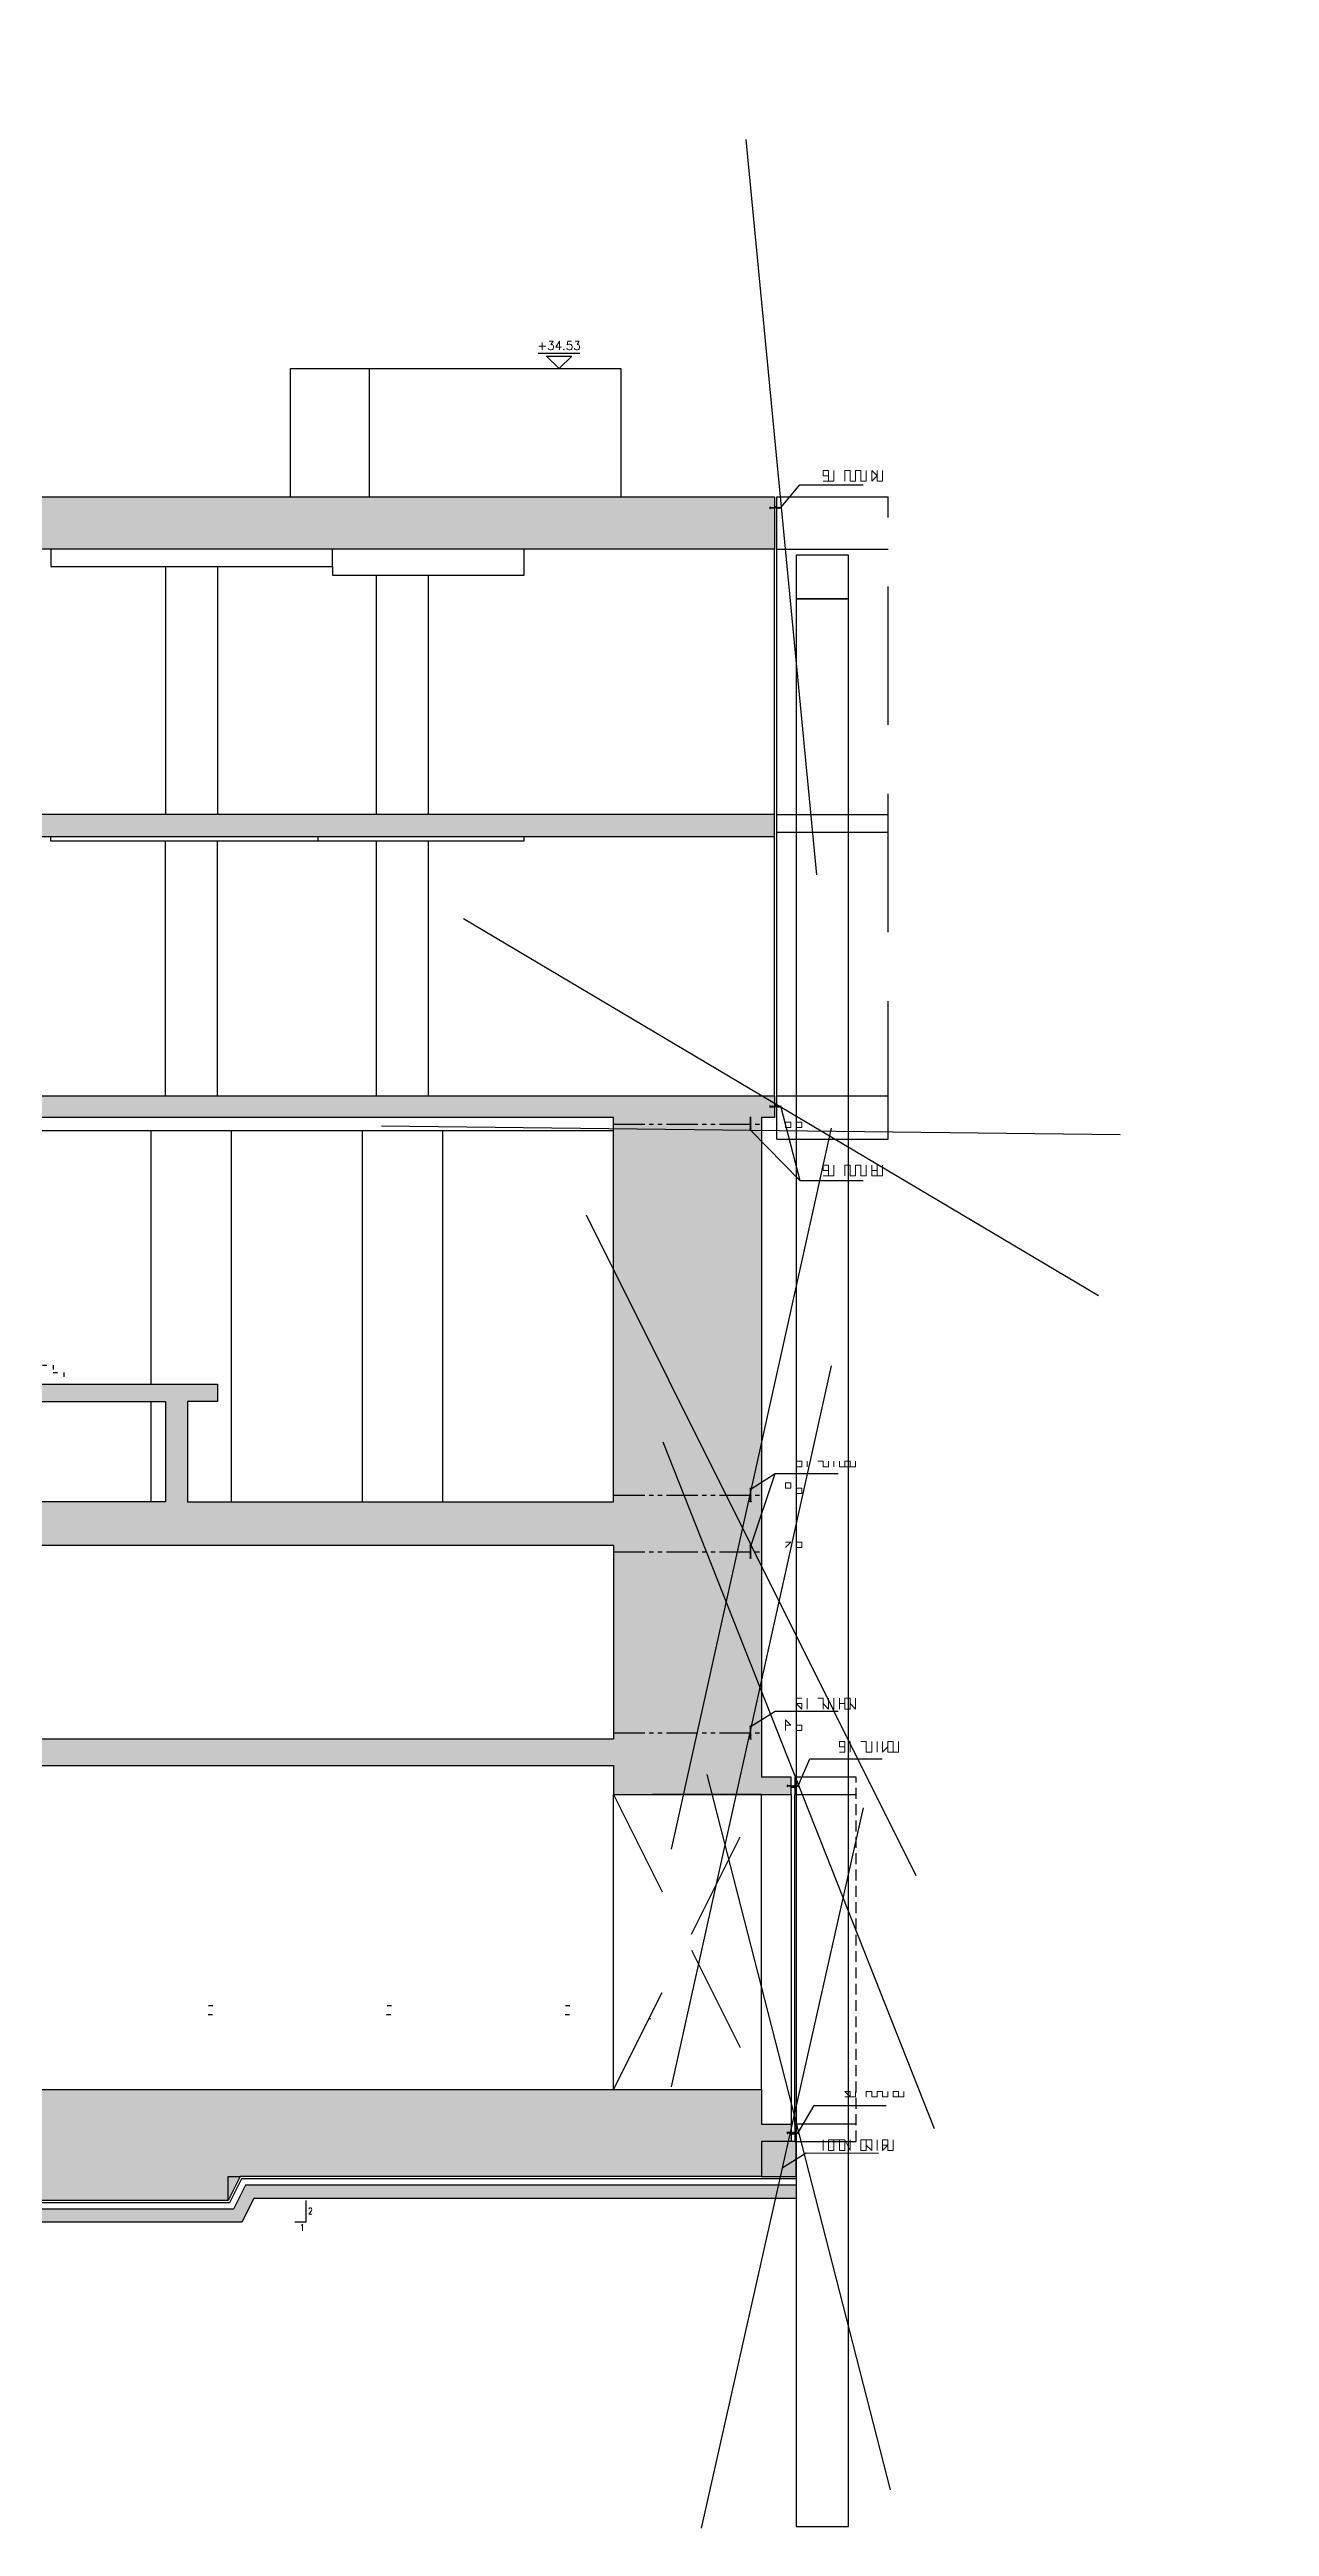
# Model space of a CAD drawing. Header units: inches. Extents: x 400392 to 401495, y 4543971 to 4544133.
# Drawn here: x 400992.4 to 401020.5, y 4543988.7 to 4544045.7 of the extents above; entities that cross this region are included whole.
import ezdxf
from ezdxf.enums import TextEntityAlignment as Align

# ---------------------------------------------------------------- set-up
doc = ezdxf.new("R2010")
doc.units = ezdxf.units.IN
doc.header["$MEASUREMENT"] = 0
for name, pattern in [('ACAD_ISO05W100', [33, 24, -3, 0, -3, 0, -3]), ('CIZGI', [0.4, 0.25, -0.15]), ('CONTINU', [0]), ('Dot', [4, 0, -4]), ('HIDDEN', [0.375, 0.25, -0.125]), ('HIDDEN2', [4.7625, 3.175, -1.5875]), ('UUC-ST-KAL-I05-101-U-000$0$ACAD_ISO05W100', [33, 24, -3, 0, -3, 0, -3])]:
    doc.linetypes.add(name, pattern=pattern)
for name, color, linetype in [('görünüş prota', 4, 'Continuous'), ('inşaat derzi prota', 11, 'Continuous'), ('kesik prota', 2, 'CIZGI'), ('kesit prota', 1, 'Continuous'), ('kesit tarama prota', 252, 'Continuous'), ('kolon tarama prota', 252, 'Continuous'), ('kot prota', 4, 'Continuous'), ('not çizgisi prota', 4, 'Continuous'), ('PRT-CST-rc_level', 6, 'Continuous'), ('PRT-CST-rc_levermark', 4, 'Continuous'), ('st_s_not yazısı', 6, 'Continuous'), ('st_s_su tutucu', 2, 'Continuous'), ('st_s_ölçü', 4, 'Continuous'), ('t35 prota', 3, 'Continuous'), ('UUC-ST-KAL-I05-101-U-000$0$st_s_su tutucu', 2, 'Continuous')]:
    doc.layers.add(name, color=color, linetype=linetype)
doc.layers.add('PRT-KD-kazik', color=172, linetype='Continuous', lineweight=25)
doc.styles.add('NOT', font='romanstw.shx')
doc.styles.add('OLCU', font='romanstw.shx')
doc.dimstyles.new('1-50', dxfattribs={"dimtxt": 10, "dimasz": 4, "dimexe": 4, "dimexo": 8, "dimgap": 4, "dimtad": 1, "dimdec": 1, "dimrnd": 0.05, "dimzin": 9, "dimdsep": 46, "dimtxsty": 'OLCU', "dimblk1": 'OBLIQUE', "dimblk2": 'OBLIQUE', "dimsah": 1, "dimcen": 2, "dimdle": 4, "dimclrd": 4, "dimclre": 4, "dimclrt": 3, "dimadec": 1, "dimazin": 0, "dimtfac": 1, "dimtdec": 1, "dimtix": 1, "dimtmove": 2, "dimatfit": 3, "dimldrblk": 'OBLIQUE', "dimfxl": 1, "dimtvp": 1, "dimtolj": 1, "dimtzin": 1, "dimarcsym": 0})

# ---------------------------------------------------------------- blocks, each defined once
blk = doc.blocks.new('_Oblique')
at = {"layer": 'st_s_ölçü', "lineweight": -2}
blk.add_line((-0.5, -0.5), (0.5, 0.5), dxfattribs=at)
blk = doc.blocks.new('KOTK5')
at = {"layer": 'PRT-CST-rc_levermark'}
blk.add_line((217, 160), (-213, 160), dxfattribs=at)
blk.add_lwpolyline([(130, 130), (-130, 130), (0, 0)], close=True, dxfattribs=at)
at = {"layer": 'PRT-CST-rc_level', "style": 'OLCU'}
blk.add_attdef('000.00', text='', height=90, dxfattribs=at).set_placement((0, 193), align=Align.CENTER)
blk = doc.blocks.new('D')
at = {"layer": 'st_s_su tutucu', "linetype": 'CONTINU', "ltscale": 0.2}
for p, q in [((-39988, 52508), (-39993, 52508)), ((-39993, 52508), (-39993, 52507)), ((-39993, 52507), (-39991, 52506)), ((-39991, 52499), (-39992, 52499)), ((-39992, 52499), (-39992, 52498)), ((-39992, 52498), (-39991, 52498)), ((-39991, 52489), (-39992, 52489)), ((-39992, 52489), (-39992, 52488)), ((-39992, 52488), (-39991, 52488)), ((-39991, 52506), (-39991, 52499)), ((-39991, 52498), (-39991, 52489)), ((-39991, 52488), (-39991, 52479)), ((-39990, 52506), (-39988, 52507)), ((-39990, 52499), (-39990, 52506)), ((-39989, 52499), (-39990, 52499)), ((-39990, 52489), (-39990, 52498)), ((-39990, 52498), (-39989, 52498)), ((-39989, 52489), (-39990, 52489)), ((-39990, 52479), (-39990, 52488)), ((-39990, 52488), (-39989, 52488)), ((-39989, 52498), (-39989, 52499)), ((-39989, 52488), (-39989, 52489)), ((-39988, 52507), (-39988, 52508)), ((-39993, 52449), (-39991, 52450)), ((-39993, 52448), (-39993, 52449)), ((-39988, 52448), (-39993, 52448)), ((-39991, 52479), (-39992, 52479)), ((-39992, 52479), (-39992, 52478)), ((-39992, 52478), (-39991, 52478)), ((-39992, 52468), (-39992, 52469)), ((-39992, 52469), (-39991, 52469)), ((-39991, 52468), (-39992, 52468)), ((-39992, 52458), (-39992, 52459)), ((-39992, 52459), (-39991, 52459)), ((-39991, 52458), (-39992, 52458)), ((-39991, 52469), (-39991, 52478)), ((-39991, 52459), (-39991, 52468)), ((-39991, 52450), (-39991, 52458)), ((-39989, 52479), (-39990, 52479)), ((-39990, 52478), (-39989, 52478)), ((-39990, 52478), (-39990, 52469)), ((-39990, 52469), (-39989, 52469)), ((-39989, 52468), (-39990, 52468)), ((-39990, 52468), (-39990, 52459)), ((-39990, 52459), (-39989, 52459)), ((-39989, 52458), (-39990, 52458)), ((-39990, 52458), (-39990, 52450)), ((-39990, 52450), (-39988, 52449)), ((-39989, 52478), (-39989, 52479)), ((-39989, 52469), (-39989, 52468)), ((-39989, 52459), (-39989, 52458)), ((-39988, 52449), (-39988, 52448))]:
    blk.add_line(p, q, dxfattribs=at)

msp = doc.modelspace()

# ---------------------------------------------------------------- hatches: boundary and pattern name
at = {"layer": 'kesit tarama prota'}
h = msp.add_hatch(color=256, dxfattribs=at)
h.dxf.hatch_style = 1
h.paths.add_polyline_path([(401009.087, 4544035.373), (400929.311, 4544035.373), (400929.311, 4544037.313), (400924.708, 4544037.313), (400924.708, 4544035.373), (400903.884, 4544035.373), (400903.884, 4544004.623), (400903.484, 4544004.623), (400903.484, 4544004.223), (400905.884, 4544004.223), (400905.884, 4544006.223), (400913.984, 4544006.223), (400913.984, 4544004.923), (400921.521, 4544004.923), (400921.521, 4544006.223), (401005.385, 4544006.223), (401005.385, 4544005.553), (401009.468, 4544005.553), (401009.468, 4544005.953), (401008.787, 4544005.953), (401008.787, 4544021.113), (401009.087, 4544021.113), (401009.087, 4544021.613), (400989.648, 4544021.613), (400989.648, 4544020.313), (400991.689, 4544020.313), (400991.689, 4544021.113), (401005.385, 4544021.113), (401005.385, 4544012.283), (400995.602, 4544012.283), (400995.602, 4544014.583), (400996.293, 4544014.583), (400996.293, 4544014.983), (400973.825, 4544014.983), (400973.825, 4544014.583), (400974.506, 4544014.583), (400974.506, 4544012.283), (400932.632, 4544012.283), (400945.328, 4544019.613), (400948.697, 4544019.613), (400948.697, 4544021.113), (400953.892, 4544021.113), (400953.892, 4544019.613), (400960.192, 4544019.613), (400960.192, 4544021.113), (400978.418, 4544021.113), (400978.418, 4544020.313), (400979.61, 4544020.313), (400979.61, 4544019.613), (400981.917, 4544019.613), (400989.56, 4544016.043), (400989.56, 4544016.62), (400984.759, 4544018.863), (400985.629, 4544018.863), (400986.469, 4544018.478), (400986.469, 4544018.823), (400986.469, 4544018.993), (400986.098, 4544018.993), (400986.098, 4544019.163), (400984.325, 4544019.163), (400984.325, 4544019.333), (400983.955, 4544019.333), (400983.955, 4544019.503), (400983.544, 4544019.503), (400983.544, 4544019.43), (400982.083, 4544020.113), (400980.461, 4544020.113), (400980.461, 4544021.613), (400960.88, 4544021.613), (400968.605, 4544026.073), (400972.627, 4544026.073), (400972.627, 4544027.573), (400978.929, 4544027.573), (400978.929, 4544026.573), (400979.95, 4544026.573), (400979.95, 4544027.573), (401009.087, 4544027.573), (401009.087, 4544028.073), (400969.803, 4544028.073), (400969.803, 4544027.923), (400969.513, 4544027.923), (400969.513, 4544027.753), (400969.223, 4544027.753), (400969.223, 4544027.583), (400968.933, 4544027.583), (400968.933, 4544027.413), (400968.643, 4544027.413), (400968.643, 4544027.243), (400968.353, 4544027.243), (400968.353, 4544027.073), (400968.063, 4544027.073), (400968.063, 4544026.903), (400967.773, 4544026.903), (400967.773, 4544026.733), (400967.483, 4544026.733), (400967.483, 4544026.563), (400967.193, 4544026.563), (400967.193, 4544026.393), (400966.903, 4544026.393), (400966.903, 4544026.223), (400966.613, 4544026.223), (400966.613, 4544026.053), (400966.323, 4544026.053), (400966.323, 4544025.883), (400965.133, 4544025.883), (400965.133, 4544025.713), (400964.843, 4544025.713), (400964.843, 4544025.543), (400964.553, 4544025.543), (400964.553, 4544025.373), (400964.263, 4544025.373), (400964.263, 4544025.203), (400963.973, 4544025.203), (400963.973, 4544025.033), (400963.683, 4544025.033), (400963.683, 4544024.863), (400963.393, 4544024.863), (400963.393, 4544024.693), (400963.103, 4544024.693), (400963.103, 4544024.523), (400962.813, 4544024.523), (400962.813, 4544024.353), (400962.523, 4544024.353), (400962.523, 4544024.183), (400962.233, 4544024.183), (400962.233, 4544024.013), (400961.943, 4544024.013), (400961.943, 4544023.843), (400961.653, 4544023.843), (400961.653, 4544023.673), (400960.463, 4544023.673), (400960.463, 4544023.503), (400960.173, 4544023.503), (400960.173, 4544023.333), (400959.883, 4544023.333), (400959.883, 4544023.163), (400959.593, 4544023.163), (400959.593, 4544022.993), (400959.303, 4544022.993), (400959.303, 4544022.823), (400959.013, 4544022.823), (400959.013, 4544022.653), (400958.723, 4544022.653), (400958.723, 4544022.483), (400958.433, 4544022.483), (400958.433, 4544022.313), (400958.143, 4544022.313), (400958.143, 4544022.143), (400957.853, 4544022.143), (400957.853, 4544021.973), (400957.563, 4544021.973), (400957.563, 4544021.803), (400957.273, 4544021.803), (400957.273, 4544021.613), (400955.517, 4544021.613), (400955.517, 4544021.413), (400957.283, 4544021.413), (400957.283, 4544020.113), (400954.392, 4544020.113), (400954.392, 4544021.413), (400954.717, 4544021.413), (400954.717, 4544021.613), (400947.405, 4544021.613), (400947.405, 4544021.463), (400947.115, 4544021.463), (400947.115, 4544021.293), (400946.825, 4544021.293), (400946.825, 4544021.123), (400946.535, 4544021.123), (400946.535, 4544020.953), (400946.245, 4544020.953), (400946.245, 4544020.783), (400945.955, 4544020.783), (400945.955, 4544020.613), (400945.665, 4544020.613), (400945.665, 4544020.443), (400945.375, 4544020.443), (400945.375, 4544020.273), (400945.085, 4544020.273), (400945.085, 4544020.103), (400944.795, 4544020.103), (400944.795, 4544019.933), (400944.505, 4544019.933), (400944.505, 4544019.763), (400944.215, 4544019.763), (400944.215, 4544019.593), (400943.925, 4544019.593), (400943.925, 4544019.423), (400943.635, 4544019.423), (400943.635, 4544019.253), (400942.435, 4544019.253), (400942.435, 4544019.083), (400942.145, 4544019.083), (400942.145, 4544018.913), (400941.855, 4544018.913), (400941.855, 4544018.743), (400941.565, 4544018.743), (400941.565, 4544018.573), (400941.275, 4544018.573), (400941.275, 4544018.403), (400940.985, 4544018.403), (400940.985, 4544018.233), (400940.695, 4544018.233), (400940.695, 4544018.063), (400940.405, 4544018.063), (400940.405, 4544017.893), (400940.115, 4544017.893), (400940.115, 4544017.723), (400939.825, 4544017.723), (400939.825, 4544017.553), (400939.535, 4544017.553), (400939.535, 4544017.383), (400939.245, 4544017.383), (400939.245, 4544017.213), (400938.955, 4544017.213), (400938.955, 4544017.043), (400938.665, 4544017.043), (400938.665, 4544016.873), (400937.465, 4544016.873), (400937.465, 4544016.703), (400937.175, 4544016.703), (400937.175, 4544016.533), (400936.885, 4544016.533), (400936.885, 4544016.363), (400936.595, 4544016.363), (400936.595, 4544016.193), (400936.305, 4544016.193), (400936.305, 4544016.023), (400936.015, 4544016.023), (400936.015, 4544015.853), (400935.725, 4544015.853), (400935.725, 4544015.683), (400935.435, 4544015.683), (400935.435, 4544015.513), (400935.145, 4544015.513), (400935.145, 4544015.343), (400934.855, 4544015.343), (400934.855, 4544015.173), (400934.565, 4544015.173), (400934.565, 4544015.003), (400934.275, 4544015.003), (400934.275, 4544014.833), (400933.985, 4544014.833), (400933.985, 4544014.663), (400933.695, 4544014.663), (400933.695, 4544014.493), (400932.495, 4544014.493), (400932.495, 4544014.323), (400932.205, 4544014.323), (400932.205, 4544014.153), (400931.915, 4544014.153), (400931.915, 4544013.983), (400931.625, 4544013.983), (400931.625, 4544013.813), (400931.335, 4544013.813), (400931.335, 4544013.643), (400931.045, 4544013.643), (400931.045, 4544013.473), (400930.755, 4544013.473), (400930.755, 4544013.303), (400930.465, 4544013.303), (400930.465, 4544013.133), (400930.175, 4544013.133), (400930.175, 4544012.963), (400929.885, 4544012.963), (400929.885, 4544012.793), (400929.595, 4544012.793), (400929.595, 4544012.623), (400929.305, 4544012.623), (400929.305, 4544012.453), (400929.015, 4544012.453), (400929.015, 4544012.283), (400928.725, 4544012.283), (400928.725, 4544012.113), (400928.435, 4544012.113), (400928.435, 4544011.943), (400927.235, 4544011.943), (400927.235, 4544011.773), (400926.945, 4544011.773), (400926.945, 4544011.603), (400926.655, 4544011.603), (400926.655, 4544011.433), (400926.365, 4544011.433), (400926.365, 4544011.263), (400926.075, 4544011.263), (400926.075, 4544011.093), (400925.785, 4544011.093), (400925.785, 4544010.923), (400925.495, 4544010.923), (400925.495, 4544010.753), (400925.205, 4544010.753), (400925.205, 4544010.583), (400924.915, 4544010.583), (400924.915, 4544010.413), (400924.625, 4544010.413), (400924.625, 4544010.243), (400924.335, 4544010.243), (400924.335, 4544010.073), (400924.045, 4544010.073), (400924.045, 4544009.903), (400923.755, 4544009.903), (400923.755, 4544009.733), (400923.465, 4544009.733), (400923.465, 4544009.563), (400923.175, 4544009.563), (400923.175, 4544009.393), (400921.975, 4544009.393), (400921.975, 4544009.223), (400921.685, 4544009.223), (400921.685, 4544009.053), (400921.395, 4544009.053), (400921.395, 4544008.883), (400921.105, 4544008.883), (400921.105, 4544008.713), (400920.815, 4544008.713), (400920.815, 4544008.543), (400920.525, 4544008.543), (400920.525, 4544008.373), (400920.235, 4544008.373), (400920.235, 4544008.203), (400919.945, 4544008.203), (400919.945, 4544008.033), (400919.655, 4544008.033), (400919.655, 4544007.863), (400919.365, 4544007.863), (400919.365, 4544007.693), (400919.075, 4544007.693), (400919.075, 4544007.523), (400918.785, 4544007.523), (400918.785, 4544007.353), (400918.495, 4544007.353), (400918.495, 4544007.183), (400918.205, 4544007.183), (400918.205, 4544007.013), (400917.915, 4544007.013), (400917.915, 4544006.523), (400917.615, 4544006.523), (400917.615, 4544006.823), (400915.684, 4544006.823), (400915.684, 4544006.623), (400917.415, 4544006.623), (400917.415, 4544006.323), (400917.915, 4544006.323), (400917.915, 4544005.323), (400914.584, 4544005.323), (400914.584, 4544006.623), (400914.884, 4544006.623), (400914.884, 4544006.823), (400905.884, 4544006.823), (400905.884, 4544011.683), (400917.534, 4544011.683), (400917.534, 4544011.283), (400918.734, 4544011.283), (400918.734, 4544012.283), (400905.384, 4544012.283), (400905.384, 4544021.113), (400912.934, 4544021.113), (400912.934, 4544019.613), (400917.668, 4544019.613), (400920.266, 4544021.113), (400934.034, 4544021.113), (400934.034, 4544020.413), (400934.634, 4544020.413), (400934.634, 4544021.613), (400921.132, 4544021.613), (400928.857, 4544026.073), (400932.819, 4544026.073), (400932.819, 4544027.573), (400960.634, 4544027.573), (400960.634, 4544028.073), (400930.015, 4544028.073), (400930.015, 4544027.923), (400929.725, 4544027.923), (400929.725, 4544027.753), (400929.435, 4544027.753), (400929.435, 4544027.583), (400929.145, 4544027.583), (400929.145, 4544027.413), (400928.855, 4544027.413), (400928.855, 4544027.243), (400928.565, 4544027.243), (400928.565, 4544027.073), (400928.275, 4544027.073), (400928.275, 4544026.903), (400927.985, 4544026.903), (400927.985, 4544026.733), (400927.695, 4544026.733), (400927.695, 4544026.563), (400927.405, 4544026.563), (400927.405, 4544026.393), (400927.115, 4544026.393), (400927.115, 4544026.223), (400926.825, 4544026.223), (400926.825, 4544026.053), (400926.535, 4544026.053), (400926.535, 4544025.883), (400925.335, 4544025.883), (400925.335, 4544025.713), (400925.045, 4544025.713), (400925.045, 4544025.543), (400924.755, 4544025.543), (400924.755, 4544025.373), (400924.465, 4544025.373), (400924.465, 4544025.203), (400924.175, 4544025.203), (400924.175, 4544025.033), (400923.885, 4544025.033), (400923.885, 4544024.863), (400923.595, 4544024.863), (400923.595, 4544024.693), (400923.305, 4544024.693), (400923.305, 4544024.523), (400923.015, 4544024.523), (400923.015, 4544024.353), (400922.725, 4544024.353), (400922.725, 4544024.183), (400922.435, 4544024.183), (400922.435, 4544024.013), (400922.145, 4544024.013), (400922.145, 4544023.843), (400921.855, 4544023.843), (400921.855, 4544023.673), (400920.655, 4544023.673), (400920.655, 4544023.503), (400920.365, 4544023.503), (400920.365, 4544023.333), (400920.075, 4544023.333), (400920.075, 4544023.163), (400919.785, 4544023.163), (400919.785, 4544022.993), (400919.495, 4544022.993), (400919.495, 4544022.823), (400919.205, 4544022.823), (400919.205, 4544022.653), (400918.915, 4544022.653), (400918.915, 4544022.483), (400918.625, 4544022.483), (400918.625, 4544022.313), (400918.335, 4544022.313), (400918.335, 4544022.143), (400918.045, 4544022.143), (400918.045, 4544021.973), (400917.755, 4544021.973), (400917.755, 4544021.803), (400917.465, 4544021.803), (400917.465, 4544021.613), (400915.684, 4544021.613), (400915.684, 4544021.413), (400917.475, 4544021.413), (400917.475, 4544020.113), (400913.434, 4544020.113), (400913.434, 4544021.113), (400914.584, 4544021.113), (400914.584, 4544021.413), (400914.884, 4544021.413), (400914.884, 4544021.613), (400905.384, 4544021.613), (400905.384, 4544027.573), (400917.534, 4544027.573), (400917.534, 4544027.073), (400918.134, 4544027.073), (400918.134, 4544028.073), (400905.384, 4544028.073), (400905.384, 4544034.173), (400925.208, 4544034.173), (400925.208, 4544036.813), (400928.811, 4544036.813), (400928.811, 4544034.173), (401009.087, 4544034.173)])
h.paths.add_polyline_path([(400932.319, 4544027.873), (400932.319, 4544026.573), (400928.108, 4544026.573), (400930.325, 4544027.873)], flags=16)
h.paths.add_polyline_path([(400926.545, 4544025.683), (400926.545, 4544025.316), (400922.165, 4544022.787), (400922.165, 4544023.623), (400925.679, 4544025.683)], flags=16)
h.paths.add_polyline_path([(400945.498, 4544020.113), (400947.715, 4544021.413), (400948.197, 4544021.413), (400948.197, 4544020.113)], flags=16)
h.paths.add_polyline_path([(400937.809, 4544016.673), (400938.665, 4544016.673), (400938.665, 4544016.343), (400933.995, 4544013.647), (400933.995, 4544014.437)], flags=16)
h.paths.add_polyline_path([(400921.865, 4544023.473), (400921.865, 4544022.614), (400917.775, 4544020.252), (400917.775, 4544021.583), (400920.999, 4544023.473)], flags=16)
h.paths.add_polyline_path([(400933.695, 4544014.293), (400933.695, 4544013.474), (400931.632, 4544012.283), (400929.978, 4544012.283), (400929.978, 4544012.615), (400932.839, 4544014.293)], flags=16)
h.paths.add_polyline_path([(400959.62, 4544011.683), (400959.62, 4544011.283), (401005.385, 4544011.283), (401005.385, 4544006.823), (400921.521, 4544006.823), (400929.938, 4544011.683), (400932.634, 4544011.683), (400932.634, 4544011.283), (400933.234, 4544011.283), (400933.234, 4544011.683)], flags=16)
h.paths.add_polyline_path([(400928.445, 4544011.743), (400928.445, 4544011.398), (400923.475, 4544008.529), (400923.475, 4544009.337), (400927.579, 4544011.743)], flags=16)
h.paths.add_polyline_path([(400957.583, 4544021.583), (400960.808, 4544023.473), (400961.653, 4544023.473), (400961.653, 4544022.637), (400959.692, 4544021.505), (400959.692, 4544020.113), (400957.583, 4544020.113)], flags=16)
h.paths.add_polyline_path([(400961.953, 4544023.617), (400965.478, 4544025.683), (400966.323, 4544025.683), (400966.323, 4544025.333), (400961.953, 4544022.81)], flags=16)
h.paths.add_polyline_path([(400923.175, 4544009.193), (400923.175, 4544008.356), (400920.721, 4544006.938), (400920.721, 4544005.323), (400918.215, 4544005.323), (400918.215, 4544006.787), (400922.319, 4544009.193)], flags=16)
h.paths.add_polyline_path([(400968.471, 4544026.91), (400970.113, 4544027.873), (400972.127, 4544027.873), (400972.127, 4544026.573), (400968.471, 4544026.573)], flags=16)
h.paths.add_polyline_path([(400975.016, 4544014.583), (400995.093, 4544014.583), (400995.093, 4544012.283), (400975.016, 4544012.283)], flags=16)
h = msp.add_hatch(color=256, dxfattribs=at)
h.dxf.hatch_style = 1
h.paths.add_polyline_path([(401009.468, 4543997.981), (401008.787, 4543997.981), (401008.787, 4543998.773), (400905.52, 4543998.773), (400905.384, 4543998.773), (400905.384, 4543998.773), (400903.884, 4543998.773), (400903.884, 4543997.773), (400903.484, 4543997.773), (400903.484, 4543997.373), (400903.884, 4543997.373), (400903.884, 4543996.773), (400973.295, 4543996.773), (400973.57, 4543996.223), (400996.538, 4543996.223), (400996.813, 4543996.773), (401008.787, 4543996.773), (401008.787, 4543997.581), (401009.468, 4543997.581)])
h = msp.add_hatch(color=256, dxfattribs=at)
h.dxf.hatch_style = 1
h.paths.add_polyline_path([(401009.587, 4543997.581), (401008.787, 4543997.581), (401008.787, 4543996.773), (401009.587, 4543996.773)])
h = msp.add_hatch(dxfattribs=at)
h.set_pattern_fill('AR-CONC', color=253, scale=0.001)
h.set_pattern_definition([(50, (401077.21183, 4543690.58115), (0.18218467, -0.015939086), [0.01905, -0.20955]), (355, (401077.21183, 4543690.58115), (-0.03524342, 0.19105685), [0.01524, -0.16764058]), (100.451445, (401077.22701, 4543690.57982), (0.14694125, 0.17511775), [0.01619001, -0.17809024]), (46.1842, (401077.21183, 4543690.63195), (0.27107904, -0.04204233), [0.028575, -0.314325]), (96.63556, (401077.23442, 4543690.62845), (0.23740413, 0.24742612), [0.02428502, -0.2671356]), (351.18415, (401077.21183, 4543690.63195), (0.23740413, 0.24742612), [0.02285997, -0.25145973]), (21, (401077.23723, 4543690.61925), (0.15161439, -0.1022652), [0.01905, -0.20955]), (326, (401077.23723, 4543690.61925), (0.06180203, 0.18418797), [0.01524, -0.16764]), (71.451445, (401077.24986, 4543690.61073), (0.21341642, 0.08192277), [0.01619001, -0.17808994]), (37.5, (401077.21183, 4543690.58115), (0.003088603, 0.084555039), [0, -0.165608, 0, -0.17018, 0, -0.168275]), (7.5, (401077.21183, 4543690.58115), (0.066819663, 0.100180575), [0, -0.097028, 0, -0.161798, 0, -0.064135]), (327.5, (401077.15519, 4543690.58115), (0.135590595, -0.005728744), [0, -0.0635, 0, -0.19812, 0, -0.26289]), (317.5, (401077.12979, 4543690.58115), (0.14812918, 0.02542649), [0, -0.08255, 0, -0.131572, 0, -0.18669])])
h.paths.add_polyline_path([(400996.847, 4543995.723), (400997.122, 4543996.273), (401009.587, 4543996.273), (401009.587, 4543996.573), (400996.936, 4543996.573), (400996.661, 4543996.023), (400973.447, 4543996.023), (400973.172, 4543996.573), (400903.084, 4543996.573), (400903.084, 4543996.273), (400972.986, 4543996.273), (400973.261, 4543995.723)])

# ---------------------------------------------------------------- linework, layer by layer
at = {"layer": 'görünüş prota', "color": 4}
for p, q in [((400999.784, 4544035.373), (400999.784, 4544038.323)), ((400995.093, 4544033.773), (400995.093, 4544028.073)), ((400996.293, 4544033.773), (400996.293, 4544028.073)), ((401009.088, 4544028.073), (401009.088, 4544034.173)), ((400999.939, 4544028.073), (400999.939, 4544033.573)), ((401001.139, 4544028.073), (401001.139, 4544033.573)), ((400995.093, 4544021.613), (400995.093, 4544027.473)), ((400996.293, 4544021.613), (400996.293, 4544027.473)), ((400999.939, 4544021.613), (400999.939, 4544027.473)), ((401001.139, 4544021.613), (401001.139, 4544027.473)), ((401009.087, 4544021.613), (401009.087, 4544027.573)), ((400994.769, 4544014.983), (400994.769, 4544020.813)), ((400996.615, 4544012.283), (400996.615, 4544020.813)), ((400999.615, 4544020.813), (400999.615, 4544012.283)), ((401001.459, 4544020.813), (401001.459, 4544012.283)), ((400994.769, 4544012.283), (400994.769, 4544014.583))]:
    msp.add_line(p, q, dxfattribs=at)
at = {"layer": 'görünüş prota', "color": 4, "linetype": 'Dot'}
for p, q in [((400905.884, 4544000.703), (401005.385, 4544000.703)), ((400905.874, 4544000.502), (401005.374, 4544000.502))]:
    msp.add_line(p, q, dxfattribs=at)
at = {"layer": 'görünüş prota', "color": 4}
for points in [[(400997.965, 4544035.373), (400997.965, 4544038.323), (401005.558, 4544038.323), (401005.558, 4544035.373)], [(400992.458, 4544034.173), (400992.458, 4544033.773), (400998.928, 4544033.773), (400998.928, 4544034.173)], [(400998.928, 4544033.773), (400998.928, 4544033.573), (401003.332, 4544033.573), (401003.332, 4544034.173)], [(400992.455, 4544027.573), (400992.455, 4544027.473), (400998.601, 4544027.473), (400998.601, 4544027.573)], [(400998.601, 4544027.473), (401003.332, 4544027.473), (401003.332, 4544027.573)], [(400991.689, 4544020.813), (401005.385, 4544020.813)], [(401008.787, 4543998.773), (401008.787, 4544005.553)], [(401009.468, 4544005.553), (401009.468, 4543997.981)]]:
    msp.add_lwpolyline(points, dxfattribs=at)
at = {"layer": 'görünüş prota', "color": 4, "linetype": 'Dot'}
msp.add_lwpolyline([(400992.271, 4544015.423), (400992.514, 4544015.423), (400992.514, 4544015.253), (400992.756, 4544015.253), (400992.756, 4544014.983)], dxfattribs=at)
at = {"layer": 'görünüş prota'}
for points in [[(401009.587, 4543996.723), (400996.844, 4543996.723), (400996.569, 4543996.173), (400973.539, 4543996.173), (400973.264, 4543996.723), (400903.084, 4543996.723)], [(401008.787, 4543996.773), (401009.587, 4543996.773), (401009.587, 4543996.273)], [(401009.587, 4543996.573), (400996.936, 4543996.573), (400996.661, 4543996.023), (400973.447, 4543996.023), (400973.172, 4543996.573), (400903.084, 4543996.573)], [(401009.587, 4543996.273), (400997.122, 4543996.273), (400996.847, 4543995.723), (400973.261, 4543995.723), (400972.986, 4543996.273), (400903.084, 4543996.273)]]:
    msp.add_lwpolyline(points, dxfattribs=at)
at = {"layer": 'inşaat derzi prota', "linetype": 'ACAD_ISO05W100', "ltscale": 0.03}
for points in [[(401005.385, 4544020.963), (401008.787, 4544020.963)], [(401005.385, 4544012.433), (401008.787, 4544012.433)], [(401005.385, 4544011.133), (401008.787, 4544011.133)], [(401005.385, 4544006.973), (401008.787, 4544006.973)]]:
    msp.add_lwpolyline(points, dxfattribs=at)
at = {"layer": 'kesik prota', "ltscale": 10}
for points in [[(401005.385, 4543998.773), (401008.787, 4544005.553), (401005.385, 4544005.553), (401008.787, 4543998.773)], [(400996.538, 4543996.223), (400996.538, 4543996.773), (400996.813, 4543996.773)]]:
    msp.add_lwpolyline(points, dxfattribs=at)
at = {"layer": 'kesit prota', "color": 1}
for p, q in [((400921.521, 4544006.223), (401005.385, 4544006.223)), ((401005.385, 4544006.223), (401005.385, 4544005.553)), ((401009.468, 4544005.953), (401008.787, 4544005.953)), ((401009.468, 4544005.553), (401009.468, 4544005.953)), ((401005.385, 4544005.553), (401009.468, 4544005.553))]:
    msp.add_line(p, q, dxfattribs=at)
at = {"layer": 'kesit prota', "color": 4, "linetype": 'Dot'}
msp.add_line((401006.203, 4544000.403), (401006.235, 4544000.403), dxfattribs=at)
at = {"layer": 'kesit prota', "color": 1}
for points in [[(400903.884, 4544035.373), (400924.708, 4544035.373), (400924.708, 4544037.313), (400929.311, 4544037.313), (400929.311, 4544035.373), (401009.087, 4544035.373), (401009.087, 4544034.173), (400928.811, 4544034.173), (400928.811, 4544036.813)], [(400979.95, 4544027.573), (401009.087, 4544027.573), (401009.087, 4544028.073), (400969.803, 4544028.073)], [(400932.632, 4544012.283), (400974.506, 4544012.283), (400974.506, 4544014.583), (400973.825, 4544014.583), (400973.825, 4544014.983), (400996.293, 4544014.983), (400996.293, 4544014.583), (400995.602, 4544014.583), (400995.602, 4544012.283), (401005.385, 4544012.283), (401005.385, 4544021.113), (400991.689, 4544021.113), (400991.689, 4544020.313), (400989.648, 4544020.313), (400989.648, 4544021.613), (401009.087, 4544021.613), (401009.087, 4544021.113), (401008.787, 4544021.113), (401008.787, 4544005.953)], [(400932.634, 4544011.683), (400932.634, 4544011.283), (400933.234, 4544011.283), (400933.234, 4544011.683), (400959.62, 4544011.683), (400959.62, 4544011.283), (401005.385, 4544011.283), (401005.385, 4544006.823), (400921.521, 4544006.823), (400929.938, 4544011.683), (400932.634, 4544011.683)], [(400903.884, 4543997.373), (400903.484, 4543997.373), (400903.484, 4543997.773), (400903.884, 4543997.773), (400903.884, 4543998.773), (400905.384, 4543998.773), (400905.384, 4543998.773), (401008.787, 4543998.773), (401008.787, 4543997.981), (401009.468, 4543997.981), (401009.468, 4543997.581), (401008.787, 4543997.581), (401008.787, 4543996.773), (400996.813, 4543996.773), (400996.538, 4543996.223), (400973.57, 4543996.223)], [(401009.587, 4543997.581), (401008.787, 4543997.581), (401008.787, 4543996.773), (401009.587, 4543996.773), (401009.587, 4543997.581)]]:
    msp.add_lwpolyline(points, dxfattribs=at)
msp.add_lwpolyline([(400975.016, 4544014.583), (400995.093, 4544014.583), (400995.093, 4544012.283), (400975.016, 4544012.283)], close=True, dxfattribs=at)
at = {"layer": 'kesit tarama prota'}
for points in [[(401009.137, 4544020.613), (401009.137, 4544035.373)], [(401009.137, 4544035.373), (401011.698, 4544035.373)], [(401009.137, 4544034.173), (401011.698, 4544034.173)], [(401009.137, 4544028.073), (401011.698, 4544028.073)], [(401009.137, 4544027.673), (401011.698, 4544027.673)], [(401009.137, 4544021.613), (401011.698, 4544021.613)], [(401009.137, 4544020.613), (401011.698, 4544020.613)]]:
    msp.add_lwpolyline(points, dxfattribs=at)
at = {"layer": 'kesit tarama prota', "linetype": 'HIDDEN2'}
msp.add_lwpolyline([(401011.698, 4544020.613), (401011.698, 4544035.373)], dxfattribs=at)
at = {"layer": 'kolon tarama prota'}
for points in [[(401010.962, 4544005.953), (401009.553, 4544005.953), (401009.553, 4544005.553), (401010.962, 4544005.553)], [(401009.553, 4543997.981), (401009.553, 4544005.553)], [(401010.962, 4543997.981), (401009.553, 4543997.981), (401009.553, 4543997.581), (401010.962, 4543997.581)]]:
    msp.add_lwpolyline(points, dxfattribs=at)
at = {"layer": 'kolon tarama prota', "linetype": 'HIDDEN'}
msp.add_lwpolyline([(401010.962, 4543997.581), (401010.962, 4544005.953)], dxfattribs=at)
at = {"layer": 'PRT-KD-kazik', "color": 3}
for points in [[(401010.787, 4544034.033), (401009.587, 4544034.033), (401009.587, 4544033.033), (401010.787, 4544033.033)], [(401010.787, 4544033.033), (401009.587, 4544033.033), (401009.587, 4543988.733), (401010.787, 4543988.733)]]:
    msp.add_lwpolyline(points, close=True, dxfattribs=at)
at = {"layer": 'st_s_ölçü', "color": 6, "lineweight": 0}
for points in [[(401010.33, 4544035.983), (401010.206, 4544035.983), (401010.206, 4544035.859), (401010.33, 4544035.859), (401010.33, 4544035.736), (401010.206, 4544035.736)], [(401010.33, 4544035.983), (401010.33, 4544035.859), (401010.33, 4544035.736), (401010.453, 4544035.736), (401010.453, 4544035.859), (401010.453, 4544035.983)], [(401010.701, 4544035.983), (401010.701, 4544035.736)], [(401010.701, 4544035.983), (401010.825, 4544035.983)], [(401010.825, 4544035.983), (401010.825, 4544035.859), (401010.825, 4544035.736), (401010.948, 4544035.736), (401010.948, 4544035.859), (401010.948, 4544035.983)], [(401010.948, 4544035.983), (401011.072, 4544035.983)], [(401011.072, 4544035.983), (401011.072, 4544035.736)], [(401011.072, 4544035.983), (401011.072, 4544035.859), (401011.072, 4544035.736), (401011.196, 4544035.736), (401011.196, 4544035.859), (401011.196, 4544035.983)], [(401011.443, 4544035.983), (401011.443, 4544035.859), (401011.443, 4544035.736), (401011.567, 4544035.736), (401011.567, 4544035.859), (401011.567, 4544035.983)], [(401009.339, 4544021.008), (401009.339, 4544020.884), (401009.339, 4544021.008), (401009.463, 4544021.008), (401009.463, 4544020.884), (401009.339, 4544020.884)], [(401010.33, 4544019.894), (401010.33, 4544020.018), (401010.206, 4544020.018), (401010.206, 4544019.894), (401010.33, 4544019.894), (401010.33, 4544019.771), (401010.206, 4544019.771)], [(401010.33, 4544020.018), (401010.33, 4544019.771), (401010.453, 4544019.771), (401010.453, 4544020.018)], [(401010.701, 4544020.018), (401010.701, 4544019.771)], [(401010.701, 4544020.018), (401010.825, 4544020.018)], [(401010.825, 4544020.018), (401010.825, 4544019.771), (401010.948, 4544019.771), (401010.948, 4544020.018)], [(401010.948, 4544020.018), (401011.072, 4544020.018)], [(401011.072, 4544020.018), (401011.072, 4544019.771)], [(401011.072, 4544020.018), (401011.072, 4544019.771), (401011.196, 4544019.771), (401011.196, 4544020.018)], [(401011.443, 4544019.894), (401011.32, 4544019.894), (401011.32, 4544020.018), (401011.32, 4544019.894), (401011.32, 4544019.771), (401011.443, 4544019.771)], [(401011.443, 4544020.018), (401011.443, 4544019.771), (401011.567, 4544019.771), (401011.567, 4544020.018)], [(401009.711, 4544013.211), (401009.587, 4544013.211), (401009.711, 4544013.211), (401009.711, 4544013.088), (401009.587, 4544013.088)], [(401010.082, 4544013.211), (401010.206, 4544013.211)], [(401010.206, 4544013.211), (401010.206, 4544013.088)], [(401010.206, 4544013.211), (401010.206, 4544013.088), (401010.33, 4544013.088), (401010.33, 4544013.211)], [(401010.453, 4544013.211), (401010.453, 4544013.088)], [(401010.577, 4544013.211), (401010.577, 4544013.088), (401010.701, 4544013.088), (401010.701, 4544013.211)], [(401010.825, 4544013.211), (401010.701, 4544013.211), (401010.701, 4544013.088), (401010.825, 4544013.088)], [(401010.825, 4544013.211), (401010.825, 4544013.088), (401010.948, 4544013.088), (401010.948, 4544013.211)], [(401009.339, 4544011.355), (401009.463, 4544011.355), (401009.339, 4544011.231)], [(401009.711, 4544007.766), (401009.587, 4544007.766), (401009.587, 4544007.642), (401009.711, 4544007.642), (401009.711, 4544007.518), (401009.587, 4544007.642)], [(401010.082, 4544007.766), (401010.206, 4544007.766)], [(401010.206, 4544007.766), (401010.206, 4544007.518)], [(401010.206, 4544007.766), (401010.206, 4544007.642), (401010.33, 4544007.518), (401010.33, 4544007.642), (401010.33, 4544007.766)], [(401010.453, 4544007.766), (401010.453, 4544007.518)], [(401010.577, 4544007.766), (401010.577, 4544007.642), (401010.577, 4544007.518), (401010.577, 4544007.642), (401010.701, 4544007.642), (401010.701, 4544007.766)], [(401010.825, 4544007.766), (401010.701, 4544007.766), (401010.701, 4544007.642), (401010.701, 4544007.518), (401010.825, 4544007.518), (401010.825, 4544007.642)], [(401010.825, 4544007.766), (401010.825, 4544007.642), (401010.948, 4544007.518), (401010.948, 4544007.642), (401010.948, 4544007.766)], [(401009.339, 4544007.147), (401009.339, 4544007.271), (401009.463, 4544007.147), (401009.339, 4544007.147), (401009.339, 4544007.023)], [(401010.701, 4544006.652), (401010.701, 4544006.776), (401010.577, 4544006.776), (401010.577, 4544006.652), (401010.701, 4544006.652), (401010.701, 4544006.528), (401010.577, 4544006.528)], [(401011.072, 4544006.776), (401011.196, 4544006.776)], [(401011.196, 4544006.776), (401011.196, 4544006.528)], [(401011.196, 4544006.776), (401011.196, 4544006.652), (401011.196, 4544006.528), (401011.32, 4544006.528), (401011.32, 4544006.652), (401011.32, 4544006.776)], [(401011.443, 4544006.776), (401011.443, 4544006.528)], [(401011.567, 4544006.776), (401011.567, 4544006.652), (401011.567, 4544006.528), (401011.691, 4544006.652), (401011.691, 4544006.776)], [(401011.815, 4544006.652), (401011.815, 4544006.776), (401011.691, 4544006.776), (401011.691, 4544006.652), (401011.691, 4544006.528), (401011.815, 4544006.528)], [(401011.815, 4544006.776), (401011.815, 4544006.652), (401011.815, 4544006.528), (401011.938, 4544006.528), (401011.938, 4544006.652), (401011.938, 4544006.776)], [(401010.825, 4543998.732), (401010.701, 4543998.732), (401010.825, 4543998.608), (401010.701, 4543998.608)], [(401010.825, 4543998.732), (401010.825, 4543998.608), (401010.948, 4543998.608), (401010.948, 4543998.732)], [(401011.196, 4543998.732), (401011.196, 4543998.608)], [(401011.196, 4543998.732), (401011.32, 4543998.732)], [(401011.32, 4543998.732), (401011.32, 4543998.608), (401011.443, 4543998.608), (401011.443, 4543998.732)], [(401011.443, 4543998.732), (401011.567, 4543998.732)], [(401011.567, 4543998.732), (401011.567, 4543998.608)], [(401011.567, 4543998.732), (401011.567, 4543998.608), (401011.691, 4543998.608), (401011.691, 4543998.732)], [(401011.938, 4543998.732), (401011.815, 4543998.732), (401011.815, 4543998.608), (401011.938, 4543998.608)], [(401011.938, 4543998.732), (401011.938, 4543998.608), (401012.062, 4543998.608), (401012.062, 4543998.732)], [(401010.206, 4543997.37), (401010.206, 4543997.618), (401010.206, 4543997.494)], [(401010.206, 4543997.494), (401010.206, 4543997.37)], [(401010.33, 4543997.37), (401010.33, 4543997.618), (401010.453, 4543997.618)], [(401010.33, 4543997.37), (401010.453, 4543997.37)], [(401010.453, 4543997.618), (401010.453, 4543997.37)], [(401010.453, 4543997.618), (401010.577, 4543997.618)], [(401010.701, 4543997.37), (401010.701, 4543997.618), (401010.825, 4543997.37), (401010.825, 4543997.618)], [(401011.443, 4543997.618), (401011.443, 4543997.37)], [(401011.691, 4543997.618), (401011.567, 4543997.618), (401011.567, 4543997.494), (401011.567, 4543997.37), (401011.691, 4543997.494), (401011.567, 4543997.494)], [(401011.691, 4543997.618), (401011.691, 4543997.494), (401011.691, 4543997.37), (401011.815, 4543997.37), (401011.815, 4543997.494), (401011.815, 4543997.618)]]:
    msp.add_lwpolyline(points, dxfattribs=at)
for points in [[(401011.443, 4544035.859), (401011.32, 4544035.983), (401011.32, 4544035.859), (401011.32, 4544035.736), (401011.443, 4544035.859)], [(401009.587, 4544020.761), (401009.587, 4544021.008), (401009.711, 4544021.008), (401009.711, 4544020.884), (401009.587, 4544020.884), (401009.587, 4544020.761)], [(401009.835, 4544013.211), (401009.835, 4544013.088), (401009.835, 4544013.211)], [(401009.339, 4544012.593), (401009.339, 4544012.716), (401009.463, 4544012.716), (401009.463, 4544012.593), (401009.339, 4544012.593)], [(401009.587, 4544012.469), (401009.587, 4544012.716), (401009.587, 4544012.593), (401009.711, 4544012.593), (401009.711, 4544012.469), (401009.587, 4544012.469)], [(401009.587, 4544011.231), (401009.587, 4544011.355), (401009.711, 4544011.355), (401009.711, 4544011.231), (401009.587, 4544011.231)], [(401009.835, 4544007.766), (401009.835, 4544007.642), (401009.835, 4544007.518), (401009.835, 4544007.642), (401009.835, 4544007.766)], [(401009.587, 4544007.023), (401009.587, 4544007.271), (401009.587, 4544007.147), (401009.711, 4544007.147), (401009.711, 4544007.023), (401009.587, 4544007.023)], [(401010.825, 4544006.776), (401010.825, 4544006.652), (401010.825, 4544006.528), (401010.825, 4544006.652), (401010.825, 4544006.776)], [(401010.577, 4543997.618), (401010.577, 4543997.494), (401010.577, 4543997.37), (401010.701, 4543997.37), (401010.701, 4543997.494), (401010.701, 4543997.618), (401010.577, 4543997.618)], [(401011.072, 4543997.37), (401011.072, 4543997.618), (401011.196, 4543997.618), (401011.196, 4543997.494), (401011.196, 4543997.37), (401011.072, 4543997.37)], [(401011.32, 4543997.618), (401011.196, 4543997.618), (401011.196, 4543997.494), (401011.32, 4543997.37), (401011.32, 4543997.494), (401011.32, 4543997.618)]]:
    msp.add_lwpolyline(points, close=True, dxfattribs=at)
at = {"layer": 'st_s_ölçü', "ltscale": 0.1}
msp.add_lwpolyline([(400998.317, 4543996.223), (400998.317, 4543995.723), (400998.067, 4543995.723)], dxfattribs=at)
at = {"layer": 't35 prota', "color": 4}
msp.add_line((401005.385, 4543998.773), (401005.385, 4544005.553), dxfattribs=at)
at = {"layer": 'UUC-ST-KAL-I05-101-U-000$0$st_s_su tutucu', "linetype": 'UUC-ST-KAL-I05-101-U-000$0$ACAD_ISO05W100', "ltscale": 0.05}
for points in [[(401009.093, 4544035.143, -0.57735), (401009.095, 4544035.146), (401009.13, 4544035.146, -0.57735), (401009.131, 4544035.143), (401009.119, 4544035.123, 0.57735), (401009.121, 4544035.12), (401009.167, 4544035.12), (401009.167, 4544035.114), (401009.171, 4544035.114), (401009.171, 4544035.12), (401009.204, 4544035.12), (401009.204, 4544035.114), (401009.208, 4544035.114), (401009.208, 4544035.12), (401009.228, 4544035.12), (401009.237, 4544035.107), (401009.242, 4544035.107), (401009.242, 4544035.139), (401009.237, 4544035.139), (401009.228, 4544035.125), (401009.208, 4544035.125), (401009.208, 4544035.131), (401009.204, 4544035.131), (401009.204, 4544035.125), (401009.171, 4544035.125), (401009.171, 4544035.131), (401009.167, 4544035.131), (401009.167, 4544035.125), (401009.129, 4544035.125, -0.57735), (401009.127, 4544035.128), (401009.139, 4544035.147, 0.57735), (401009.137, 4544035.15), (401009.087, 4544035.15, 0.57735), (401009.086, 4544035.147), (401009.097, 4544035.128, -0.57735), (401009.096, 4544035.125), (401009.058, 4544035.125), (401009.058, 4544035.131), (401009.054, 4544035.131), (401009.054, 4544035.125), (401009.021, 4544035.125), (401009.021, 4544035.131), (401009.017, 4544035.131), (401009.017, 4544035.125), (401008.996, 4544035.125), (401008.987, 4544035.138), (401008.982, 4544035.138), (401008.982, 4544035.107), (401008.988, 4544035.107), (401008.996, 4544035.12), (401009.017, 4544035.12), (401009.017, 4544035.114), (401009.021, 4544035.114), (401009.021, 4544035.12), (401009.054, 4544035.12), (401009.054, 4544035.114), (401009.058, 4544035.114), (401009.058, 4544035.12), (401009.104, 4544035.12, 0.57735), (401009.105, 4544035.123)], [(401009.093, 4544021.384, -0.57735), (401009.095, 4544021.386), (401009.13, 4544021.386, -0.57735), (401009.131, 4544021.384), (401009.119, 4544021.363, 0.57735), (401009.121, 4544021.361), (401009.167, 4544021.361), (401009.167, 4544021.355), (401009.171, 4544021.355), (401009.171, 4544021.361), (401009.204, 4544021.361), (401009.204, 4544021.355), (401009.208, 4544021.355), (401009.208, 4544021.361), (401009.228, 4544021.361), (401009.237, 4544021.348), (401009.242, 4544021.348), (401009.242, 4544021.379), (401009.237, 4544021.379), (401009.228, 4544021.366), (401009.208, 4544021.366), (401009.208, 4544021.372), (401009.204, 4544021.372), (401009.204, 4544021.366), (401009.171, 4544021.366), (401009.171, 4544021.372), (401009.167, 4544021.372), (401009.167, 4544021.366), (401009.129, 4544021.366, -0.57735), (401009.127, 4544021.369), (401009.139, 4544021.388, 0.57735), (401009.137, 4544021.391), (401009.087, 4544021.391, 0.57735), (401009.086, 4544021.388), (401009.097, 4544021.368, -0.57735), (401009.096, 4544021.366), (401009.058, 4544021.366), (401009.058, 4544021.372), (401009.054, 4544021.372), (401009.054, 4544021.366), (401009.021, 4544021.366), (401009.021, 4544021.371), (401009.017, 4544021.371), (401009.017, 4544021.366), (401008.996, 4544021.366), (401008.987, 4544021.379), (401008.982, 4544021.379), (401008.982, 4544021.347), (401008.988, 4544021.347), (401008.996, 4544021.36), (401009.017, 4544021.36), (401009.017, 4544021.355), (401009.021, 4544021.355), (401009.021, 4544021.36), (401009.054, 4544021.361), (401009.054, 4544021.355), (401009.058, 4544021.355), (401009.058, 4544021.361), (401009.104, 4544021.361, 0.57735), (401009.105, 4544021.363)], [(401009.529, 4544005.732, -0.57735), (401009.527, 4544005.73), (401009.492, 4544005.73, -0.57735), (401009.491, 4544005.732), (401009.503, 4544005.753, 0.57735), (401009.501, 4544005.755), (401009.455, 4544005.755), (401009.455, 4544005.761), (401009.451, 4544005.761), (401009.451, 4544005.755), (401009.418, 4544005.755), (401009.418, 4544005.761), (401009.414, 4544005.761), (401009.414, 4544005.755), (401009.394, 4544005.755), (401009.385, 4544005.768), (401009.38, 4544005.768), (401009.38, 4544005.737), (401009.385, 4544005.737), (401009.394, 4544005.75), (401009.414, 4544005.75), (401009.414, 4544005.744), (401009.418, 4544005.744), (401009.418, 4544005.75), (401009.451, 4544005.75), (401009.451, 4544005.744), (401009.455, 4544005.744), (401009.455, 4544005.75), (401009.493, 4544005.75, -0.57735), (401009.495, 4544005.748), (401009.483, 4544005.728, 0.57735), (401009.485, 4544005.725), (401009.535, 4544005.725, 0.57735), (401009.536, 4544005.728), (401009.525, 4544005.748, -0.57735), (401009.526, 4544005.75), (401009.564, 4544005.75), (401009.564, 4544005.744), (401009.568, 4544005.744), (401009.568, 4544005.75), (401009.601, 4544005.75), (401009.601, 4544005.744), (401009.605, 4544005.744), (401009.605, 4544005.75), (401009.626, 4544005.75), (401009.634, 4544005.737), (401009.64, 4544005.737), (401009.64, 4544005.768), (401009.634, 4544005.768), (401009.626, 4544005.755), (401009.605, 4544005.755), (401009.605, 4544005.761), (401009.601, 4544005.761), (401009.601, 4544005.755), (401009.568, 4544005.755), (401009.568, 4544005.761), (401009.564, 4544005.761), (401009.564, 4544005.755), (401009.518, 4544005.755, 0.57735), (401009.517, 4544005.753)], [(401009.529, 4543997.76, -0.57735), (401009.527, 4543997.758), (401009.492, 4543997.758, -0.57735), (401009.491, 4543997.76), (401009.503, 4543997.781, 0.57735), (401009.501, 4543997.783), (401009.455, 4543997.783), (401009.455, 4543997.789), (401009.451, 4543997.789), (401009.451, 4543997.783), (401009.418, 4543997.783), (401009.418, 4543997.789), (401009.414, 4543997.789), (401009.414, 4543997.783), (401009.394, 4543997.783), (401009.385, 4543997.796), (401009.38, 4543997.796), (401009.38, 4543997.765), (401009.385, 4543997.765), (401009.394, 4543997.778), (401009.414, 4543997.778), (401009.414, 4543997.772), (401009.418, 4543997.772), (401009.418, 4543997.778), (401009.451, 4543997.778), (401009.451, 4543997.772), (401009.455, 4543997.772), (401009.455, 4543997.778), (401009.493, 4543997.778, -0.57735), (401009.495, 4543997.776), (401009.483, 4543997.756, 0.57735), (401009.485, 4543997.753), (401009.535, 4543997.753, 0.57735), (401009.536, 4543997.756), (401009.525, 4543997.776, -0.57735), (401009.526, 4543997.778), (401009.564, 4543997.778), (401009.564, 4543997.772), (401009.568, 4543997.772), (401009.568, 4543997.778), (401009.601, 4543997.778), (401009.601, 4543997.772), (401009.605, 4543997.772), (401009.605, 4543997.778), (401009.626, 4543997.778), (401009.634, 4543997.765), (401009.64, 4543997.765), (401009.64, 4543997.796), (401009.634, 4543997.796), (401009.626, 4543997.783), (401009.605, 4543997.783), (401009.605, 4543997.789), (401009.601, 4543997.789), (401009.601, 4543997.783), (401009.568, 4543997.783), (401009.568, 4543997.789), (401009.564, 4543997.789), (401009.564, 4543997.783), (401009.518, 4543997.783, 0.57735), (401009.517, 4543997.781)]]:
    msp.add_lwpolyline(points, format="xyb", close=True, dxfattribs=at)

# ---------------------------------------------------------------- block references
at = {"layer": 'kot prota', "linetype": 'CONTINU', "ltscale": 0.1}
ref = msp.add_blockref('KOTK5', (401004.138, 4544038.323), dxfattribs=dict(at, xscale=-0.002222222222222222, yscale=0.002222222222222222, zscale=0.002222222222222222, rotation=359.9999999999229))
ref.add_attrib('000.00', '+34.53', dxfattribs={"layer": 'PRT-CST-rc_level', "height": 0.2, "style": 'OLCU'}).set_placement((401004.138, 4544038.752), align=Align.CENTER)
at = {"layer": 'st_s_ölçü', "xscale": -0.004999999999999998, "yscale": 0.004999999999999998, "zscale": 0.004999999999999998, "rotation": 180}
for p in [(401208.488, 4544283.354), (401208.488, 4544274.824), (401208.488, 4544273.524), (401208.488, 4544269.364)]:
    msp.add_blockref('D', p, dxfattribs=at)

# ---------------------------------------------------------------- texts
at = {"layer": 'st_s_not yazısı', "ltscale": 0.05, "style": 'NOT', "width": 0.8}
for s, p in [('1', (400998.189, 4543995.529)), ('2', (400998.372, 4543995.907))]:
    msp.add_text(s, height=0.15, dxfattribs=at).set_placement(p)

# ---------------------------------------------------------------- leaders
at = {"layer": 'not çizgisi prota'}
for points in [[(401009.242, 4544035.139), (401009.666, 4544035.653), (401011.126, 4544035.653)], [(401008.549, 4544011.283), (401009.101, 4544012.933), (401010.54, 4544012.933)], [(401009.236, 4544021.348), (401009.666, 4544019.663), (401011.126, 4544019.663)], [(401008.543, 4544020.813), (401009.666, 4544019.663), (401011.126, 4544019.663)], [(401008.55, 4544012.582), (401009.101, 4544012.933), (401010.552, 4544012.933)], [(401009.638, 4544005.768), (401009.902, 4544006.376), (401011.557, 4544006.376)], [(401008.55, 4544007.122), (401009.101, 4544007.473), (401010.552, 4544007.473)], [(401009.638, 4543997.796), (401009.998, 4543998.404), (401011.653, 4543998.404)], [(401009.263, 4543996.972), (401009.816, 4543997.322), (401011.475, 4543997.309)]]:
    msp.add_leader(points, dimstyle='1-50', override={"dimasz": 12, "dimgap": 4, "dimtad": 0}, dxfattribs=at)

doc.saveas('drawing.dxf')
